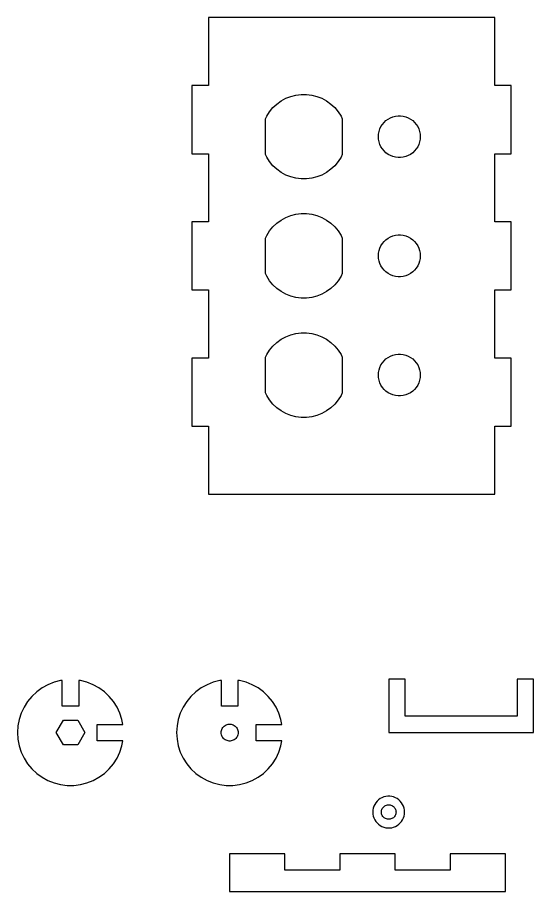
# Model space of a CAD drawing. Extents: x -143 to 284, y -54 to 327.
# Drawn here: x -143.4 to -46.1, y -47.2 to 117.8 of the extents above; entities that cross this region are included whole.
import ezdxf

# ---------------------------------------------------------------- set-up
doc = ezdxf.new("R2010")
doc.units = 0
doc.layers.add('Layer_1', color=7, linetype='CONTINUOUS')

msp = doc.modelspace()

# ---------------------------------------------------------------- linework, layer by layer
at = {"layer": 'Layer_1', "color": 7}
for points in [[(-53.397751, 40.690116), (-50.297761, 40.690116), (-50.297761, 53.547314), (-53.397751, 53.547314), (-53.397751, 66.404415), (-50.297761, 66.404415), (-50.297761, 79.261613), (-53.397751, 79.261613), (-53.397751, 92.118715), (-50.297761, 92.118715), (-50.297761, 104.975916), (-53.397751, 104.975916), (-53.397751, 117.833015), (-107.39775, 117.833015), (-107.39775, 104.975916), (-110.497753, 104.975916), (-110.497753, 92.118715), (-107.39775, 92.118715), (-107.39775, 79.261613), (-110.497753, 79.261613), (-110.497753, 66.404415), (-107.39775, 66.404415), (-107.39775, 53.547314), (-110.497753, 53.547314), (-110.497753, 40.690116), (-107.39775, 40.690116), (-107.39775, 27.833014), (-53.397751, 27.833014), (-53.397751, 40.690116)], [(-89.900052, 87.348815), (-90.89675, 87.474714), (-91.86985, 87.724614), (-92.803952, 88.094415), (-93.684352, 88.578415), (-94.497152, 89.168914), (-95.229451, 89.856614), (-95.86985, 90.630715), (-96.408251, 91.479013), (-96.647751, 91.988114), (-96.647751, 98.677915), (-96.408251, 99.187016), (-95.86985, 100.035314), (-95.229451, 100.809415), (-94.497152, 101.497115), (-93.684352, 102.087614), (-92.803952, 102.571614), (-91.86985, 102.941415), (-90.89675, 103.191314), (-89.900052, 103.317214), (-88.895451, 103.317214), (-87.898752, 103.191314), (-86.925652, 102.941415), (-85.99155, 102.571614), (-85.111153, 102.087614), (-84.298353, 101.497115), (-83.566051, 100.809415), (-82.925652, 100.035314), (-82.387251, 99.187016), (-82.147751, 98.677915), (-82.147751, 91.988114), (-82.387251, 91.479013), (-82.925652, 90.630715), (-83.566051, 89.856614), (-84.298353, 89.168914), (-85.111153, 88.578415), (-85.99155, 88.094415), (-86.925652, 87.724614), (-87.898752, 87.474714), (-88.895451, 87.348815), (-89.900052, 87.348815)], [(-71.645752, 91.390816), (-72.13795, 91.453015), (-72.618352, 91.576315), (-73.079551, 91.758916), (-73.514252, 91.997915), (-73.915552, 92.289513), (-74.277152, 92.629015), (-74.593351, 93.011215), (-74.859151, 93.430114), (-75.070352, 93.878915), (-75.223652, 94.350715), (-75.316653, 94.837915), (-75.347751, 95.333014), (-75.316653, 95.828114), (-75.223652, 96.315314), (-75.070352, 96.787114), (-74.859151, 97.235915), (-74.593351, 97.654716), (-74.277152, 98.036915), (-73.915552, 98.376516), (-73.514252, 98.668113), (-73.079551, 98.907113), (-72.618352, 99.089714), (-72.13795, 99.213014), (-71.645752, 99.275213), (-71.149751, 99.275213), (-70.657651, 99.213014), (-70.177151, 99.089714), (-69.715951, 98.907113), (-69.281251, 98.668113), (-68.879951, 98.376516), (-68.518351, 98.036915), (-68.202151, 97.654716), (-67.936351, 97.235915), (-67.725151, 96.787114), (-67.571851, 96.315314), (-67.478951, 95.828114), (-67.447751, 95.333014), (-67.478951, 94.837915), (-67.571851, 94.350715), (-67.725151, 93.878915), (-67.936351, 93.430114), (-68.202151, 93.011215), (-68.518351, 92.629015), (-68.879951, 92.289513), (-69.281251, 91.997915), (-69.715951, 91.758916), (-70.177151, 91.576315), (-70.657651, 91.453015), (-71.149751, 91.390816), (-71.645752, 91.390816)], [(-89.900052, 64.848815), (-90.89675, 64.974714), (-91.86985, 65.224614), (-92.803952, 65.594415), (-93.684352, 66.078415), (-94.497152, 66.668914), (-95.229451, 67.356613), (-95.86985, 68.130715), (-96.408251, 68.979016), (-96.647751, 69.488114), (-96.647751, 76.177915), (-96.408251, 76.687016), (-95.86985, 77.535313), (-95.229451, 78.309415), (-94.497152, 78.997115), (-93.684352, 79.587614), (-92.803952, 80.071614), (-91.86985, 80.441415), (-90.89675, 80.691314), (-89.900052, 80.817214), (-88.895451, 80.817214), (-87.898752, 80.691314), (-86.925652, 80.441415), (-85.99155, 80.071614), (-85.111153, 79.587614), (-84.298353, 78.997115), (-83.566051, 78.309415), (-82.925652, 77.535313), (-82.387251, 76.687016), (-82.147751, 76.177915), (-82.147751, 69.488114), (-82.387251, 68.979016), (-82.925652, 68.130715), (-83.566051, 67.356613), (-84.298353, 66.668914), (-85.111153, 66.078415), (-85.99155, 65.594415), (-86.925652, 65.224614), (-87.898752, 64.974714), (-88.895451, 64.848815), (-89.900052, 64.848815)], [(-71.645752, 68.890813), (-72.13795, 68.953015), (-72.618352, 69.076315), (-73.079551, 69.258915), (-73.514252, 69.497915), (-73.915552, 69.789516), (-74.277152, 70.129015), (-74.593351, 70.511214), (-74.859151, 70.930114), (-75.070352, 71.378915), (-75.223652, 71.850714), (-75.316653, 72.337915), (-75.347751, 72.833014), (-75.316653, 73.328114), (-75.223652, 73.815314), (-75.070352, 74.287114), (-74.859151, 74.735915), (-74.593351, 75.154715), (-74.277152, 75.536915), (-73.915552, 75.876516), (-73.514252, 76.168113), (-73.079551, 76.407113), (-72.618352, 76.589714), (-72.13795, 76.713014), (-71.645752, 76.775216), (-71.149751, 76.775216), (-70.657651, 76.713014), (-70.177151, 76.589714), (-69.715951, 76.407113), (-69.281251, 76.168113), (-68.879951, 75.876516), (-68.518351, 75.536915), (-68.202151, 75.154715), (-67.936351, 74.735915), (-67.725151, 74.287114), (-67.571851, 73.815314), (-67.478951, 73.328114), (-67.447751, 72.833014), (-67.478951, 72.337915), (-67.571851, 71.850714), (-67.725151, 71.378915), (-67.936351, 70.930114), (-68.202151, 70.511214), (-68.518351, 70.129015), (-68.879951, 69.789516), (-69.281251, 69.497915), (-69.715951, 69.258915), (-70.177151, 69.076315), (-70.657651, 68.953015), (-71.149751, 68.890813), (-71.645752, 68.890813)], [(-89.900052, 42.348815), (-90.89675, 42.474714), (-91.86985, 42.724613), (-92.803952, 43.094415), (-93.684352, 43.578415), (-94.497152, 44.168914), (-95.229451, 44.856613), (-95.86985, 45.630715), (-96.408251, 46.479016), (-96.647751, 46.988114), (-96.647751, 53.677915), (-96.408251, 54.187015), (-95.86985, 55.035313), (-95.229451, 55.809415), (-94.497152, 56.497114), (-93.684352, 57.087614), (-92.803952, 57.571613), (-91.86985, 57.941415), (-90.89675, 58.191314), (-89.900052, 58.317213), (-88.895451, 58.317213), (-87.898752, 58.191314), (-86.925652, 57.941415), (-85.99155, 57.571613), (-85.111153, 57.087614), (-84.298353, 56.497114), (-83.566051, 55.809415), (-82.925652, 55.035313), (-82.387251, 54.187015), (-82.147751, 53.677915), (-82.147751, 46.988114), (-82.387251, 46.479016), (-82.925652, 45.630715), (-83.566051, 44.856613), (-84.298353, 44.168914), (-85.111153, 43.578415), (-85.99155, 43.094415), (-86.925652, 42.724613), (-87.898752, 42.474714), (-88.895451, 42.348815), (-89.900052, 42.348815)], [(-71.645752, 46.390816), (-72.13795, 46.453015), (-72.618352, 46.576315), (-73.079551, 46.758915), (-73.514252, 46.997915), (-73.915552, 47.289516), (-74.277152, 47.629015), (-74.593351, 48.011214), (-74.859151, 48.430114), (-75.070352, 48.878915), (-75.223652, 49.350714), (-75.316653, 49.837915), (-75.347751, 50.333014), (-75.316653, 50.828114), (-75.223652, 51.315314), (-75.070352, 51.787113), (-74.859151, 52.235914), (-74.593351, 52.654715), (-74.277152, 53.036915), (-73.915552, 53.376516), (-73.514252, 53.668113), (-73.079551, 53.907113), (-72.618352, 54.089714), (-72.13795, 54.213014), (-71.645752, 54.275216), (-71.149751, 54.275216), (-70.657651, 54.213014), (-70.177151, 54.089714), (-69.715951, 53.907113), (-69.281251, 53.668113), (-68.879951, 53.376516), (-68.518351, 53.036915), (-68.202151, 52.654715), (-67.936351, 52.235914), (-67.725151, 51.787113), (-67.571851, 51.315314), (-67.478951, 50.828114), (-67.447751, 50.333014), (-67.478951, 49.837915), (-67.571851, 49.350714), (-67.725151, 48.878915), (-67.936351, 48.430114), (-68.202151, 48.011214), (-68.518351, 47.629015), (-68.879951, 47.289516), (-69.281251, 46.997915), (-69.715951, 46.758915), (-70.177151, 46.576315), (-70.657651, 46.453015), (-71.149751, 46.390816), (-71.645752, 46.390816)], [(-131.523952, -26.989894), (-130.307551, -26.677587), (-129.13995, -26.215279), (-128.039453, -25.610279), (-127.023551, -24.872099), (-126.108051, -24.012478), (-125.307553, -23.044795), (-124.63465, -21.984486), (-124.099952, -20.848174), (-123.71195, -19.653895), (-123.53325, -18.716973), (-128.397751, -18.716973), (-128.397751, -15.616988), (-123.53325, -15.616988), (-123.71195, -14.680095), (-124.099952, -13.485787), (-124.63465, -12.349476), (-125.307553, -11.289195), (-126.108051, -10.321483), (-127.023551, -9.461891), (-128.039453, -8.723682), (-129.13995, -8.118682), (-130.307551, -7.656374), (-131.523952, -7.344095), (-131.847751, -7.303173), (-131.847751, -12.166991), (-134.94775, -12.166991), (-134.94775, -7.303173), (-135.271552, -7.344095), (-136.487953, -7.656374), (-137.655551, -8.118682), (-138.756051, -8.723682), (-139.771953, -9.461891), (-140.68745, -10.321483), (-141.487951, -11.289195), (-142.160851, -12.349476), (-142.695552, -13.485787), (-143.083551, -14.680095), (-143.318851, -15.913688), (-143.397752, -17.166981), (-143.318851, -18.420273), (-143.083551, -19.653895), (-142.695552, -20.848174), (-142.160851, -21.984486), (-141.487951, -23.044795), (-140.68745, -24.012478), (-139.771953, -24.872099), (-138.756051, -25.610279), (-137.655551, -26.215279), (-136.487953, -26.677587), (-135.271552, -26.989894), (-134.025651, -27.14729), (-132.76985, -27.14729), (-131.523952, -26.989894)], [(-101.523952, -26.989894), (-100.307552, -26.677587), (-99.139951, -26.215279), (-98.039451, -25.610279), (-97.023552, -24.872099), (-96.108052, -24.012478), (-95.307551, -23.044795), (-94.634651, -21.984486), (-94.09995, -20.848174), (-93.711951, -19.653895), (-93.533251, -18.716973), (-98.397751, -18.716973), (-98.397751, -15.616988), (-93.533251, -15.616988), (-93.711951, -14.680095), (-94.09995, -13.485787), (-94.634651, -12.349476), (-95.307551, -11.289195), (-96.108052, -10.321483), (-97.023552, -9.461891), (-98.039451, -8.723682), (-99.139951, -8.118682), (-100.307552, -7.656374), (-101.523952, -7.344095), (-101.847752, -7.303173), (-101.847752, -12.166991), (-104.947751, -12.166991), (-104.947751, -7.303173), (-105.27155, -7.344095), (-106.487951, -7.656374), (-107.655552, -8.118682), (-108.756052, -8.723682), (-109.77195, -9.461891), (-110.687451, -10.321483), (-111.487952, -11.289195), (-112.160852, -12.349476), (-112.695553, -13.485787), (-113.083552, -14.680095), (-113.318852, -15.913688), (-113.397752, -17.166981), (-113.318852, -18.420273), (-113.083552, -19.653895), (-112.695553, -20.848174), (-112.160852, -21.984486), (-111.487952, -23.044795), (-110.687451, -24.012478), (-109.77195, -24.872099), (-108.756052, -25.610279), (-107.655552, -26.215279), (-106.487951, -26.677587), (-105.27155, -26.989894), (-104.025652, -27.14729), (-102.769851, -27.14729), (-101.523952, -26.989894)], [(-46.097761, -7.066981), (-49.197751, -7.066981), (-49.197751, -14.066995), (-70.297751, -14.066995), (-70.297751, -7.066981), (-73.397751, -7.066981), (-73.397751, -17.166981), (-46.097761, -17.166981), (-46.097761, -7.066981)], [(-134.747751, -19.505276), (-136.097752, -17.166981), (-134.747751, -14.828685), (-132.04775, -14.828685), (-130.697752, -17.166981), (-132.04775, -19.505276), (-134.747751, -19.505276)], [(-103.498252, -18.763794), (-103.697552, -18.738676), (-103.892152, -18.688695), (-104.078953, -18.614696), (-104.255051, -18.517894), (-104.41765, -18.399784), (-104.56405, -18.262285), (-104.692151, -18.107373), (-104.799852, -17.937786), (-104.885352, -17.755978), (-104.947452, -17.564886), (-104.985151, -17.3675), (-104.997738, -17.166981), (-104.985165, -16.96649), (-104.947452, -16.769076), (-104.885352, -16.577983), (-104.799852, -16.396175), (-104.692151, -16.226588), (-104.56405, -16.071676), (-104.41765, -15.934178), (-104.255051, -15.816096), (-104.078953, -15.719294), (-103.892152, -15.645295), (-103.697552, -15.595285), (-103.498252, -15.570167), (-103.297251, -15.570196), (-103.097951, -15.595313), (-102.90335, -15.645295), (-102.71655, -15.719294), (-102.540452, -15.816096), (-102.377852, -15.934178), (-102.231452, -16.071676), (-102.103352, -16.226588), (-101.99565, -16.396175), (-101.910151, -16.577983), (-101.848051, -16.769076), (-101.810352, -16.96649), (-101.797736, -17.166981), (-101.810366, -17.3675), (-101.848051, -17.564886), (-101.910151, -17.755978), (-101.99565, -17.937786), (-102.103352, -18.107373), (-102.231452, -18.262285), (-102.377852, -18.399784), (-102.540452, -18.517894), (-102.71655, -18.614696), (-102.90335, -18.688695), (-103.097951, -18.738676), (-103.297251, -18.763794), (-103.498252, -18.763794)], [(-72.835651, -35.113887), (-72.470752, -35.020189), (-72.120452, -34.881477), (-71.790252, -34.69998), (-71.485451, -34.478492), (-71.210851, -34.220597), (-70.970751, -33.930388), (-70.768851, -33.612295), (-70.608451, -33.271399), (-70.492051, -32.91309), (-70.421451, -32.542984), (-70.39775, -32.166979), (-70.421452, -31.790974), (-70.492051, -31.420896), (-70.608451, -31.062587), (-70.768851, -30.721691), (-70.970751, -30.403598), (-71.210851, -30.113389), (-71.485451, -29.855494), (-71.790252, -29.633978), (-72.120452, -29.452481), (-72.470752, -29.313797), (-72.835651, -29.220099), (-73.20935, -29.172883), (-73.586151, -29.172883), (-73.959853, -29.220099), (-74.324752, -29.313797), (-74.675052, -29.452481), (-75.005252, -29.633978), (-75.310052, -29.855494), (-75.584651, -30.113389), (-75.824752, -30.403598), (-76.026651, -30.721691), (-76.187052, -31.062587), (-76.303451, -31.420896), (-76.374052, -31.790974), (-76.397759, -32.166979), (-76.374044, -32.542984), (-76.303451, -32.91309), (-76.187052, -33.271399), (-76.026651, -33.612295), (-75.824752, -33.930388), (-75.584651, -34.220597), (-75.310052, -34.478492), (-75.005252, -34.69998), (-74.675052, -34.881477), (-74.324752, -35.020189), (-73.959853, -35.113887), (-73.586151, -35.161074), (-73.20935, -35.161074), (-72.835651, -35.113887)], [(-73.484051, -33.539284), (-73.655352, -33.517553), (-73.82265, -33.474684), (-73.98315, -33.411099), (-74.134551, -33.327872), (-74.274152, -33.226385), (-74.400052, -33.10819), (-74.510152, -32.975179), (-74.60265, -32.829383), (-74.676152, -32.673173), (-74.729552, -32.508891), (-74.761951, -32.339276), (-74.77276, -32.166979), (-74.761942, -31.994682), (-74.729552, -31.825095), (-74.676152, -31.660785), (-74.60265, -31.504575), (-74.510152, -31.358779), (-74.400052, -31.225796), (-74.274152, -31.107573), (-74.134551, -31.006086), (-73.98315, -30.922887), (-73.82265, -30.859274), (-73.655352, -30.816376), (-73.484051, -30.794645), (-73.311453, -30.794673), (-73.140152, -30.816404), (-72.972851, -30.859274), (-72.812351, -30.922887), (-72.66095, -31.006086), (-72.521352, -31.107573), (-72.395453, -31.225796), (-72.285352, -31.358779), (-72.192851, -31.504575), (-72.119352, -31.660785), (-72.065952, -31.825095), (-72.033551, -31.994682), (-72.022741, -32.166979), (-72.033562, -32.339276), (-72.065952, -32.508891), (-72.119352, -32.673173), (-72.192851, -32.829383), (-72.285352, -32.975179), (-72.395453, -33.10819), (-72.521352, -33.226385), (-72.66095, -33.327872), (-72.812351, -33.411099), (-72.972851, -33.474684), (-73.140152, -33.517582), (-73.311453, -33.539313), (-73.484051, -33.539284)], [(-51.397751, -40.067), (-61.797751, -40.067), (-61.797751, -43.166985), (-72.19775, -43.166985), (-72.19775, -40.067), (-82.597752, -40.067), (-82.597752, -43.166985), (-92.997751, -43.166985), (-92.997751, -40.067), (-103.39775, -40.067), (-103.39775, -47.166977), (-51.397751, -47.166977), (-51.397751, -40.067)]]:
    msp.add_lwpolyline(points, dxfattribs=at)

doc.saveas('drawing.dxf')
